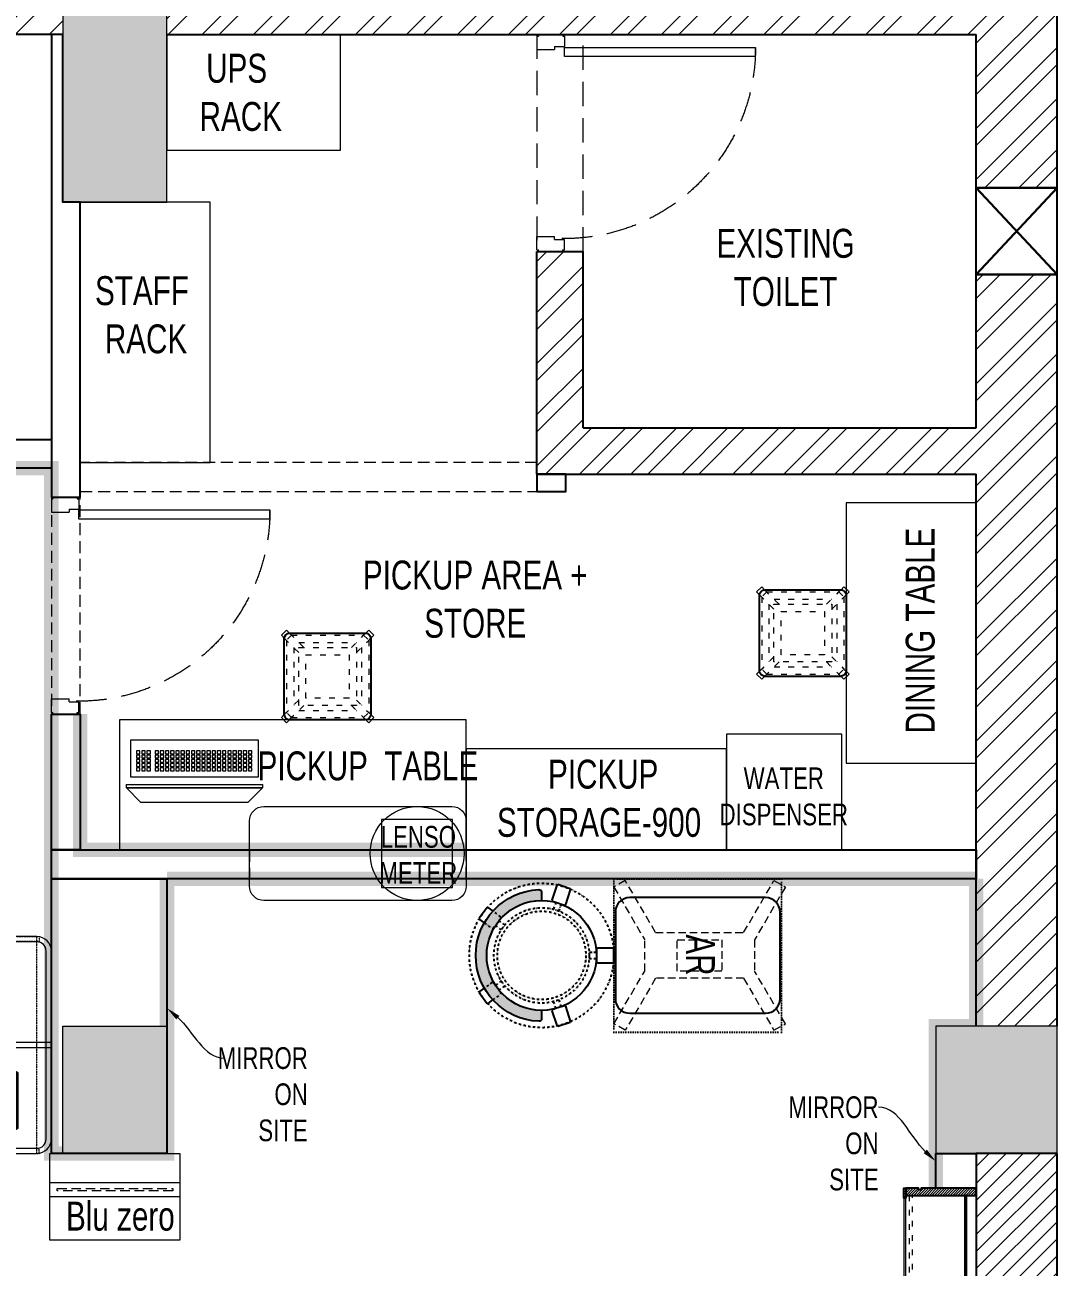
# Model space of a CAD drawing. Header units: feet. Extents: x 9002549 to 9009259, y -7061301 to -7049191.
# Drawn here: x 9005658 to 9009229, y -7056514 to -7052217 of the extents above; entities that cross this region are included whole.
import ezdxf
from ezdxf import colors
from ezdxf.entities.mleader import LeaderData, LeaderLine
from ezdxf.math import Vec2, Vec3

# ---------------------------------------------------------------- set-up
doc = ezdxf.new("R2010")
doc.units = ezdxf.units.FT
doc.header["$LTSCALE"] = 33
doc.header["$MEASUREMENT"] = 0
for name, pattern in [('a_p6_plan_L18$0$HIDDEN', [0.375, 0.25, -0.125]), ('ACAD_ISO03W100', [30, 12, -18]), ('D10_DASHED', [0.75, 0.5, -0.25]), ('DASHDOT2', [0.5, 0.25, -0.125, 0, -0.125]), ('DOT', [0.25, 0, -0.25]), ('HIDDEN', [9.524999999999995, 6.349999999999997, -3.174999999999998]), ('HIDDEN2', [4.7624999999999975, 3.174999999999998, -1.587499999999999]), ('HIDDENX2', [0.75, 0.5, -0.25])]:
    doc.linetypes.add(name, pattern=pattern)
for name, color, linetype, lineweight in [('A-COL', 243, 'Continuous', 9), ('beam', 90, 'Continuous', 9), ('column hatch', 5, 'Continuous', 0), ('Door', 2, 'Continuous', 13), ('HATCH', 9, 'Continuous', 9), ('LENS-DIM', 252, 'Continuous', 5), ('LENS-DOOR', 34, 'Continuous', 20), ('LENS-FURNITURE', 13, 'Continuous', 9), ('LENS-PARTITION', 21, 'Continuous', 25), ('LENS-TEXT', 31, 'Continuous', 5), ('LENS_CURTAIN', 5, 'a_p6_plan_L18$0$HIDDEN', 9), ('LK-EQPMT', 3, 'Continuous', 18), ('LK-FF&E FLOOR', 1, 'Continuous', 9), ('LK-FF&E WALL', 1, 'Continuous', 9), ('LK-FLUTTED FINISH', 20, 'Continuous', 30), ('LK-IT', 3, 'Continuous', 18), ('LK-MIRROR', 133, 'Continuous', 13), ('LK-TILES FINISH', 251, 'Continuous', 5), ('LN-ELEVATION-1', 81, 'Continuous', 25), ('LN-ELEVATION-2', 103, 'Continuous', 20), ('LN-ELEVATION-3', 125, 'Continuous', 18), ('LN-ELEVATION-4', 145, 'Continuous', 13), ('LN-ELEVATION-5', 167, 'Continuous', 5), ('LN-HATCH', 251, 'Continuous', 0), ('PLANO-TXT', 252, 'Continuous', 5)]:
    doc.layers.add(name, color=color, linetype=linetype, lineweight=lineweight)
for name, color, linetype in [('A-WALL', 1, 'Continuous'), ('AREALINE', 10, 'Continuous'), ('LAMINATE FINISH', 80, 'Continuous')]:
    doc.layers.add(name, color=color, linetype=linetype)
doc.styles.add('LK TXT', font='GILC____.TTF', dxfattribs={"height": 100})
doc.styles.get("Standard").update_dxf_attribs({"font": 'GILC____.TTF'})
pattern_1 = [(45, (4208834.246730669, 1706614.740126447), (-4.490128060534575, 4.490128060534575), [])]
pattern_2 = [(45, (4209134.246730668, 1706614.740126447), (-4.490128060534575, 4.490128060534575), [])]

# ---------------------------------------------------------------- blocks, each defined once
blk = doc.blocks.new('*U38')
at = {"layer": 'LENS-DOOR'}
for p, q in [((548121.7424194189, 1779235.250802667), (548121.7424194121, 1778573.792470707)), ((548121.7424194189, 1779235.250802667), (548152.9924194244, 1779235.250802653)), ((548152.9924193986, 1778573.792470693), (548152.9924194244, 1779235.250802653)), ((547447.2632527449, 1778568.584137414), (547452.4715860604, 1778568.584137391)), ((547447.2632527215, 1778484.134138707), (547447.2632527449, 1778568.584137414)), ((547452.4715860653, 1778573.792470743), (547488.9299194093, 1778573.792470734)), ((547452.4715860604, 1778568.584137391), (547452.4715860653, 1778573.792470743)), ((547488.9299193954, 1778539.938304132), (547488.9299194093, 1778573.792470734)), ((547488.9299193954, 1778539.938304132), (547499.3465860662, 1778539.938304113)), ((547499.3465860639, 1778478.925805386), (547499.3465860662, 1778539.938304113)), ((548121.7424194121, 1778573.792470707), (548152.9924193986, 1778573.792470693)), ((548145.179919409, 1778478.925805326), (548145.179919395, 1778539.938304067)), ((548155.5965860611, 1778539.938304095), (548145.179919395, 1778539.938304067)), ((548192.054919424, 1778573.792470725), (548155.5965860707, 1778573.792470693)), ((548155.5965860611, 1778539.938304095), (548155.5965860707, 1778573.792470693)), ((548192.0549194146, 1778568.584137372), (548192.054919424, 1778573.792470725)), ((548197.2632527373, 1778568.584137372), (548192.0549194146, 1778568.584137372)), ((548197.2632527256, 1778484.134138697), (548197.2632527373, 1778568.584137372)), ((547447.2632527215, 1778484.134138707), (547452.4715860627, 1778484.134138707)), ((547452.4715860627, 1778478.925805396), (547452.4715860627, 1778484.134138707)), ((547452.4715860627, 1778478.925805396), (547499.3465860639, 1778478.925805386)), ((548192.0549194006, 1778478.925805345), (548145.179919409, 1778478.925805326)), ((548192.0549194006, 1778478.925805345), (548192.0549194006, 1778484.134138698)), ((548197.2632527256, 1778484.134138697), (548192.0549194006, 1778484.134138698))]:
    blk.add_line(p, q, dxfattribs=at)
at = {"layer": 'LENS-DOOR', "color": 7, "linetype": 'HIDDEN2'}
blk.add_ellipse((548152.9924193986, 1778573.792470693), major_axis=(-661.4583333306382, 0.003443102111827), ratio=0.9999999979146821, start_param=-1.570791121506941, end_param=0.0512086788949202, dxfattribs=at)
blk = doc.blocks.new('A$Cabfd0693')
at = {"layer": 'column hatch'}
h = blk.add_hatch(color=8, dxfattribs=at)
h.dxf.hatch_style = 1
h.paths.add_polyline_path([(3320, 9330), (2960, 9330), (2960, 8470), (3320, 8470)])
h.paths.add_polyline_path([(3320, 5620), (2960, 5620), (2960, 5180), (3320, 5180)])
h.paths.add_polyline_path([(6400, 5620), (5980, 5620), (5980, 5180), (6400, 5180)])
h.paths.add_polyline_path([(6400, 2640), (6070, 2640), (6070, 2210), (6400, 2210)])
h.paths.add_polyline_path([(3320, 2640), (2960, 2640), (2960, 2210), (3320, 2210)])
h.paths.add_polyline_path([(40, 2640), (-280, 2640), (-280, 2210), (40, 2210)])
h.paths.add_polyline_path([(0, 860), (-280, 860), (-280, 600), (0, 600)])
h.paths.add_polyline_path([(6400, 720), (6120, 720), (6120, 600), (6120, 460), (6400, 460)])
at = {"layer": 'LN-HATCH'}
h = blk.add_hatch(dxfattribs=at)
h.set_pattern_fill('ANSI32', color=256, scale=333, angle=180)
h.set_pattern_definition([(225, (-9077173.924904032, 5285700.388116238), (88.29995930067012, -88.29995930067015), []), (225, (-9077232.791543467, 5285700.388116238), (88.29995930067012, -88.29995930067015), [])])
h.paths.add_polyline_path([(-280, 12110), (-280, 2640), (0, 2640), (0, 11830), (1800, 11830), (1800, 9050), (2960, 9050), (2960, 9330), (2079.999998092652, 9330), (2079.999998092652, 11830), (6120, 11830), (6120, 11330), (6400.000000000002, 11330), (6400, 12110)])
h.paths.add_polyline_path([(6400, 8220), (6120, 8220), (6120, 7690), (4760, 7690), (4760, 8300), (4600, 8300), (4600, 7530), (6120, 7530), (6120, 5620), (6400, 5620)], flags=17)
h.paths.add_polyline_path([(6120, 8520), (6400, 8520), (6400, 9330), (3320, 9330), (3320, 9050), (6120, 9050)], flags=17)
h = blk.add_hatch(dxfattribs=at)
h.set_pattern_fill('ANSI31', color=256, scale=333, angle=180)
h.set_pattern_definition([(225, (-9077173.924904032, 5285700.388116238), (29.43331976689004, -29.43331976689005), [])])
h.paths.add_polyline_path([(6120, 2930), (6400.000000001863, 2930), (6400.000000001863, 5180), (6120, 5180)])
h.paths.add_polyline_path([(6400, 2930), (6120, 2930), (6120, 2640), (6400, 2640)])
h.paths.add_polyline_path([(6400, 2210), (6120, 2210), (6120, 720), (6400, 720)])
h.paths.add_polyline_path([(-280.0000000000009, 860), (0, 860), (-9.095e-13, 2210), (-280, 2210)])
at = {"layer": 'A-COL'}
for points in [[(2960, 9330), (2960, 8470), (3320, 8470), (3320, 9330), (2960, 9330)], [(2960, 5620), (3320, 5620), (3320, 5180), (2960, 5180), (2960, 5620)], [(6400, 5620), (5980, 5620), (5980, 5180), (6400, 5180), (6400, 5620)]]:
    blk.add_lwpolyline(points, dxfattribs=at)
at = {"layer": 'A-WALL'}
for p, q in [((6400, 5620), (6400, 9330)), ((2960, 9050), (1800, 9050)), ((3320, 9050), (6120, 9050)), ((6120, 7690), (6120, 9050)), ((4600, 7530), (4600, 8300)), ((4600, 8300), (4760, 8300)), ((4760, 7690), (4760, 8300)), ((4760, 7690), (6120, 7690)), ((4600, 7530), (6120, 7530)), ((6120, 5620), (6120, 7530))]:
    blk.add_line(p, q, dxfattribs=at)
blk.add_lwpolyline([(6400.000000001863, 5180), (6120, 5180), (6120, 2930), (6400.000000001863, 2930)], close=True, dxfattribs=at)
at = {"layer": 'AREALINE', "lineweight": 30}
for p, q in [((6120, 8520), (6400, 8520)), ((6120, 8220), (6400, 8520)), ((6120, 8520), (6400, 8220)), ((6120, 8220), (6400, 8220))]:
    blk.add_line(p, q, dxfattribs=at)
at = {"layer": 'beam', "linetype": 'HIDDEN', "ltscale": 0.4}
blk.add_lwpolyline([(4600, 8300), (4760, 8300), (4760, 9050), (4600, 9050)], close=True, dxfattribs=at)
at = {"layer": 'Door', "xscale": -1, "rotation": 270}
blk.add_blockref('*U38', (-1773878.925805332, -539147.2632527314), dxfattribs=at)
blk = doc.blocks.new('JJ SH 900')
at = {"layer": 'LN-HATCH', "ltscale": 0.5}
h = blk.add_hatch(dxfattribs=at)
h.set_pattern_fill('ANSI31', color=256, scale=50)
h.set_pattern_definition([(45, (0, 0), (-4.419417382415921, 4.419417382415921), [])])
h.paths.add_polyline_path([(-911.7948143622632, 1.45519e-11), (-911.7948143622632, -189.9999999999854), (-905.7948143622637, -189.9999999999854), (-905.7948143622637, -199.9999999999854), (-911.7948143622632, -199.9999999999854), (-911.7948143622632, -243.9999999999855), (-886.7948143622632, -243.9999999999855), (-886.7948143622632, 1.45519e-11)])
h = blk.add_hatch(dxfattribs=at)
h.set_pattern_fill('ANSI31', color=256, scale=2)
h.set_pattern_definition(pattern_1)
h.paths.add_polyline_path([(-11.79481436226342, 1.45519e-11), (-11.79481436226342, -189.9999999999854), (-17.79481436226342, -189.9999999999854), (-17.79481436226342, -199.9999999999854), (-11.79481436226342, -199.9999999999854), (-11.79481436226342, -243.9999999999855), (-36.79481436226343, -243.9999999999855), (-36.79481436226343, 1.45519e-11)])
h = blk.add_hatch(dxfattribs=at)
h.set_pattern_fill('ANSI31', color=256, scale=2)
h.set_pattern_definition(pattern_2)
h.paths.add_polyline_path([(-36.79481436224887, -40), (-886.7948143622632, -39.99999999998546), (-886.7948143622632, -33.99999999998545), (-36.79481436224887, -34)])
h = blk.add_hatch(dxfattribs=at)
h.set_pattern_fill('ANSI31', color=256, scale=2)
h.set_pattern_definition(pattern_2)
h.paths.add_polyline_path([(-876.7948143622632, -243.9999999999855), (-876.7948143622632, -249.9999999999854), (-911.7948143622632, -249.9999999999854), (-911.7948143622632, -243.9999999999855)])
h = blk.add_hatch(dxfattribs=at)
h.set_pattern_fill('ANSI31', color=256, scale=2)
h.set_pattern_definition(pattern_1)
h.paths.add_polyline_path([(-46.79481436226342, -243.9999999999855), (-46.79481436226342, -249.9999999999854), (-11.79481436226342, -249.9999999999854), (-11.79481436226342, -243.9999999999855)])
at = {"layer": 'LN-ELEVATION-1', "ltscale": 0.5}
for points in [[(-911.7948143622632, 1.45519e-11), (-911.7948143622632, -189.9999999999854), (-905.7948143622637, -189.9999999999854), (-905.7948143622637, -199.9999999999854), (-911.7948143622632, -199.9999999999854), (-911.7948143622632, -243.9999999999855), (-886.7948143622632, -243.9999999999855), (-886.7948143622632, 1.45519e-11)], [(-11.79481436226342, 1.45519e-11), (-11.79481436226342, -189.9999999999854), (-17.79481436226342, -189.9999999999854), (-17.79481436226342, -199.9999999999854), (-11.79481436226342, -199.9999999999854), (-11.79481436226342, -243.9999999999855), (-36.79481436226343, -243.9999999999855), (-36.79481436226343, 1.45519e-11)], [(-36.79481436226343, -39.99999999998546), (-886.7948143622632, -39.99999999998546), (-886.7948143622632, -33.99999999998545), (-36.79481436226343, -33.99999999998545)], [(-876.7948143622632, -243.9999999999855), (-876.7948143622632, -249.9999999999854), (-911.7948143622632, -249.9999999999854), (-911.7948143622632, -243.9999999999855)], [(-46.79481436226342, -243.9999999999855), (-46.79481436226342, -249.9999999999854), (-11.79481436226342, -249.9999999999854), (-11.79481436226342, -243.9999999999855)]]:
    blk.add_lwpolyline(points, close=True, dxfattribs=at)
at = {"layer": 'LN-ELEVATION-3', "ltscale": 0.5}
for p, q in [((-886.7948143622632, 1.45519e-11), (-36.79481436226343, 1.45519e-11)), ((-876.7948143622632, -243.9999999999855), (-46.79481436226342, -243.9999999999855)), ((-46.79481436226342, -249.9999999999854), (-876.7948143622632, -249.9999999999854))]:
    blk.add_line(p, q, dxfattribs=at)
at = {"layer": 'LN-ELEVATION-4', "linetype": 'ACAD_ISO03W100', "ltscale": 0.05}
blk.add_lwpolyline([(-886.7948143622632, -219.9999999999854), (-36.79481436226343, -219.9999999999854), (-36.79481436226343, -231.9999999999855), (-886.7948143622632, -231.9999999999855)], close=True, dxfattribs=at)
blk = doc.blocks.new('AR')
at = {"layer": 'LN-ELEVATION-2', "linetype": 'DOT', "lineweight": 25}
blk.add_lwpolyline([(0, 13.41378593863919), (530, 13.41378593863919), (530, 593.4137859386392), (0, 593.4137859386392)], close=True, dxfattribs=at)
at = {"layer": 'LN-ELEVATION-2', "lineweight": 25}
blk.add_lwpolyline([(465, 68.22063546301797), (465, 538.2206354630179, 0.4142135623730951), (415, 588.2206354630177), (115, 588.2206354630177, 0.4142135623730951), (65, 538.2206354630179), (65, 68.22063546301797, 0.4142135623730951), (115, 18.22063546301797), (415, 18.22063546301797, 0.4142135623730951)], format="xyb", close=True, dxfattribs=at)
at = {"layer": 'LN-ELEVATION-4', "linetype": 'HIDDEN2', "ltscale": 0.25}
for points in [[(185.8456009030342, 448.8780772723258), (5.888936847448348, 554.0078910568263), (28.48512306064368, 593.350836840691), (211.0874861851335, 486.6754184374586)], [(344.154399111867, 448.8780772762837), (524.1110631600021, 554.0078910947777), (501.5148769393563, 593.3508368753828), (318.9125138223171, 486.6754184374586)], [(211.0874861851335, 486.6754184376913), (318.9125138223171, 486.6754184376913)], [(185.8456009030342, 144.472759603057), (185.8456009030342, 448.8780772723258)], [(344.154399111867, 448.8780772762837), (344.154399111867, 144.4727595990989)], [(185.8456009030342, 144.472759603057), (5.888936847448348, 39.34294581855647), (28.48512306064368, 3.46917659e-08), (211.0874861851335, 106.6754184379242)], [(344.154399111867, 144.4727595990989), (524.1110631600021, 39.34294578060508), (501.5148769393563, 0), (318.9125138223171, 106.6754184379242)], [(318.9125138223171, 106.6754184376914), (211.0874861851335, 106.6754184376914)]]:
    blk.add_lwpolyline(points, dxfattribs=at)
blk.add_lwpolyline([(210.8456009030342, 373.9866790841333), (319.154399111867, 373.9866790841333), (319.154399111867, 219.3641577917151), (210.8456009030342, 219.3641577917151)], close=True, dxfattribs=at)
blk = doc.blocks.new('DR STOOL')
at = {"layer": 'HATCH'}
h = blk.add_hatch(dxfattribs=at)
h.set_pattern_fill('ANSI36', color=250, angle=-90.00000000000001)
h.set_pattern_definition([(315, (-227.8099174643867, 917.3997257252777), (6.173926083235043, -1.683798022700468), [7.9375, -1.587499999999999, 0, -1.587499999999999])])
edge = h.paths.add_edge_path()
edge.add_line((-190.0000000041909, 4.511094e-10), (-218.6899174675346, 4.511094e-10))
edge.add_arc((-218.6899174670689, 9.120000000388245), 9.119999999940092, 177.6119845363388, 269.9999999996136, ccw=False)
edge.add_arc((-1.8626451e-09, 3.565219e-10), 228.000000002257, 2.3880154632688004, 177.6119845367313, ccw=False)
edge.add_arc((218.6899174633436, 9.120000000497384), 9.120000000051716, -90.00000000034493, 2.3880154629299, ccw=False)
edge.add_line((218.6899174633436, 4.511094e-10), (190, 4.511094e-10))
edge.add_arc((-1.8626451e-09, 4.511094e-10), 190.000000001979, -1.27e-14, 180)
at = {"layer": 'LN-ELEVATION-1', "color": 1, "ltscale": 100}
for p, q in [((-128.6221585394814, 215.4841044476634), (-165.2704676063731, 189.0243927398114)), ((-124.7228340068832, 214.8545704018979), (-128.6221585394814, 215.4841044476634)), ((-112.6981821293011, 198.1996966340157), (-124.7228340068832, 214.8545704018979)), ((124.7553772013634, 214.9803744515593), (112.5488144652918, 198.2845540212292)), ((128.7014972954057, 215.5933048763618), (124.7553772013634, 214.9803744515593)), ((128.7014972954057, 215.5933048763618), (124.7553772013634, 214.9803744515593)), ((165.1911288509145, 188.915192311113), (128.7014972954057, 215.5933048763618)), ((165.1911288509145, 188.915192311113), (128.7014972954057, 215.5933048763618)), ((-165.2704676063731, 189.0243927398114), (-165.9069543029182, 185.0820035930228)), ((-165.9069543029182, 185.0820035930228), (-153.8003208162263, 168.3135803133482)), ((153.6734594982117, 168.4294150282658), (165.7973639420234, 185.0121775862135)), ((165.7973639420234, 185.0121775862135), (165.1911288509145, 188.915192311113)), ((165.7973639420234, 185.0121775862135), (165.1911288509145, 188.915192311113)), ((-191.2928382232785, -35.45407700946089), (-242.9550312487409, -52.24013893969095)), ((-187.9259491492994, -37.1695928365807), (-191.2928382232785, -35.45407700946089)), ((-184.1424400564283, -48.81403796559607), (-187.9259491492994, -37.1695928365807)), ((188.0651108901948, -36.96233201187715), (184.0504167033359, -49.19388854173303)), ((191.3981811110861, -35.27656588272658), (188.0651108901948, -36.96233201187715)), ((243.0100176925771, -52.21682526778022), (191.3981811110861, -35.27656588272658)), ((-242.9550312487409, -52.24013893969095), (-244.7482102331705, -55.75945052818861)), ((-244.7482102331705, -55.75945052818861), (-230.7800458371639, -98.74904560100549)), ((-227.2218665438704, -100.5620286722478), (-175.5596735184081, -83.7759667420105)), ((-173.8639617776498, -80.4479453730819), (-177.8421125086024, -68.2044548037811)), ((-175.5596735184081, -83.7759667420105), (-173.8639617776498, -80.4479453730819)), ((177.6922140880488, -68.56540505095472), (173.8739495249465, -80.1985000452405)), ((173.8739495249465, -80.1985000452405), (175.5794035866856, -83.5704969359358)), ((175.5794035866856, -83.5704969359358), (227.1912401677109, -100.5107563209894)), ((230.715890809428, -98.7280946081737), (244.8123673382215, -55.78040257930116)), ((244.8123673382215, -55.78040257930116), (243.0100176925771, -52.21682526778022)), ((-230.7800458371639, -98.74904560100549), (-227.2218665438704, -100.5620286722478)), ((227.1912401677109, -100.5107563209894), (230.715890809428, -98.7280946081737)), ((-22.72193054761737, -190.2142363802995), (-25.39390889601782, -192.886214728569)), ((-25.39390889601782, -192.886214728569), (-25.39390889601782, -247.2070584567482)), ((-10.47823652112856, -190.2142363802995), (-22.72193054761737, -190.2142363802995)), ((22.78362171910703, -190.2142363802995), (9.910054048988968, -190.2142363802995)), ((25.42475448176265, -192.8553691428751), (22.78362171910703, -190.2142363802995)), ((25.42475448176265, -247.1762128710543), (25.42475448176265, -192.8553691428751)), ((-25.39390889601782, -247.2070584567482), (-22.60096735274419, -250)), ((-22.60096735274419, -250), (22.60096735274419, -250)), ((22.60096735274419, -250), (25.42475448176265, -247.1762128710543))]:
    blk.add_line(p, q, dxfattribs=at)
at = {"layer": 'LN-ELEVATION-1', "linetype": 'DASHDOT2'}
for p, q in [((-92.92521573789418, 170.8129362839827), (-112.6981821293011, 198.1996966340157)), ((112.5488144652918, 198.2845540212292), (92.69529851106927, 171.1294289919315)), ((-153.8003208162263, 168.3135803133482), (-134.1093360339291, 141.0403694751003)), ((-134.1093360339291, 141.0403694751003), (-130.4219571123831, 140.4450534014686)), ((-130.4219571123831, 140.4450534014686), (-119.9844727469608, 147.9808124662595)), ((-119.9844727469608, 147.9808124662595), (-105.3687285655178, 126.9741353208374)), ((-103.4542870586738, 159.9154408004979), (-93.52748446213081, 167.0824927485227)), ((-88.15393704269081, 139.4771787207864), (-103.4542870586738, 159.9154408004979)), ((-93.52748446213081, 167.0824927485227), (-92.92521573789418, 170.8129362839827)), ((103.6608748426661, 159.8406005539291), (88.19885099539533, 139.4487815762331)), ((92.69529851106927, 171.1294289919315), (93.26858203159645, 167.4385604566923)), ((93.26858203159645, 167.4385604566923), (103.6608748426661, 159.8406005539291)), ((105.4096150295809, 126.94019481352), (120.1194891873747, 147.8074627162714)), ((120.1194891873747, 147.8074627162714), (130.0033113472163, 140.5812532722048)), ((130.0033113472163, 140.5812532722048), (133.7372852512635, 141.1612321265929)), ((133.7372852512635, 141.1612321265929), (153.6734594982117, 168.4294150282658)), ((-159.954806596972, -40.49024384317454), (-184.1424400564283, -48.81403796559607)), ((184.0504167033359, -49.19388854173303), (159.8786162491887, -40.79004861696012)), ((-177.8421125086024, -68.2044548037811), (-153.4148110738024, -60.73628028803068)), ((153.3006618716754, -61.02382378749462), (177.6922140880488, -68.56540505095472)), ((-10.92024635523557, -164.6382343793375), (-10.47823652112856, -190.2142363802995)), ((9.910054048988968, -190.2142363802995), (10.35584833659231, -164.674698740353))]:
    blk.add_line(p, q, dxfattribs=at)
at = {"layer": 'LN-ELEVATION-1', "color": 1, "ltscale": 100}
blk.add_lwpolyline([(-190.0000000023283, 0), (-218.6899174656719, 0, -0.4264743413925903), (-227.8019973598421, 9.5, -0.959166304662544), (227.8019973593764, 9.5, -0.4264743413925903), (218.6899174647406, 0), (190.0000000013969, 0)], format="xyb", dxfattribs=at)
at = {"layer": 'LN-ELEVATION-1', "linetype": 'DASHDOT2'}
for radius in [250, 165, 153]:
    blk.add_circle((0, 0), radius, dxfattribs=at)
at = {"layer": 'LN-ELEVATION-1', "color": 1, "ltscale": 100}
blk.add_circle((0, 0), 190, dxfattribs=at)
blk = doc.blocks.new('I-PAD Frame')
at = {"color": 3, "linetype": 'Continuous'}
blk.add_lwpolyline([(357868.7410323084, -232321.1361381283), (358122.7410323085, -232321.1361381283, 0.4142135623713902), (358132.7410323086, -232311.1361381283), (358132.7410323086, -232129.1361381283, 0.4142135623713902), (358122.7410323085, -232119.1361381283), (357868.7410323084, -232119.1361381283, 0.4142135623713902), (357858.7410323085, -232129.1361381283), (357858.7410323085, -232311.1361381283, 0.4142135623713902)], format="xyb", close=True, dxfattribs=at)
at = {"color": 3, "linetype": 'Continuous', "lineweight": 25}
blk.add_lwpolyline([(358113.2410323085, -232229.6755301424), (358113.2410323085, -232302.1361381283), (357878.2410323086, -232302.1361381283), (357878.2410323086, -232138.1361381283), (358113.2410323085, -232138.1361381283), (358113.2410323085, -232210.5967461141, 0.3275382217372251), (358114.6410323081, -232212.5046245168, -0.733799385757267), (358114.6410323086, -232227.7676517396, 0.3275382217372252)], format="xyb", close=True, dxfattribs=at)
blk = doc.blocks.new('Billing Counter-1350')
at = {"color": 5, "linetype": 'HIDDENX2', "ltscale": 0.025}
for p, q in [((-624.9999978118576, -374.9978339364752), (-625.0000002956949, 375)), ((624.9999976539984, -374.9978339364752), (625.0000001378357, 375))]:
    blk.add_line(p, q, dxfattribs=at)
at = {"color": 0, "linetype": 'Continuous'}
for p, q in [((625, 375), (-625, 375)), ((675, -325), (675, 325)), ((-625, -375), (625, -375))]:
    blk.add_line(p, q, dxfattribs=at)
at = {"color": 2, "linetype": 'Continuous'}
blk.add_line((624, -375), (624.9999976539984, -374.9978339364752), dxfattribs=at)
at = {"color": 2, "linetype": 'HIDDENX2', "ltscale": 0.025}
for points in [[(-632.999998427229, 375), (-212.4115580061916, 375), (-212.4115580851212, 358), (-632.9999985061586, 358)], [(210.3333326776046, 375), (-210.2551077436656, 375), (-210.255107664736, 358), (210.3333327565342, 358)], [(212.3333327565342, 375), (632.9217731775716, 375), (632.921773098642, 358), (212.3333326776046, 358)], [(-632.999998427229, -375), (-212.4115580061916, -375), (-212.4115580851212, -358), (-632.9999985061586, -358)], [(210.3333326776046, -375), (-210.2551077436656, -375), (-210.255107664736, -358), (210.3333327563014, -358)], [(212.3333327563014, -375), (632.9217731775716, -375), (632.921773098642, -358), (212.3333326776046, -358)]]:
    blk.add_lwpolyline(points, close=True, dxfattribs=at)
at = {"color": 5, "linetype": 'Continuous'}
for points in [[(-555.9166655030566, 97.25000000000001), (-288.9166655030567, 97.25000000000001), (-288.9166655030567, 286.25), (-555.9166655030566, 286.25)], [(555.9166655030566, -97.25000000000001), (288.9166655030567, -97.25000000000001), (288.9166655030567, -286.25), (555.9166655030566, -286.25)]]:
    blk.add_lwpolyline(points, close=True, dxfattribs=at)
at = {"color": 5, "linetype": 'HIDDENX2', "ltscale": 0.025}
blk.add_lwpolyline([(625, 8.5), (-625, 8.5), (-625, -8.5), (625, -8.5)], close=True, dxfattribs=at)
at = {"color": 0, "linetype": 'Continuous'}
for centre, radius, start, end in [((-625, 325), 50.0000000000291, 90, 180), ((624.9999999997672, 325), 50.00000000005822, 0, 90), ((624.9999999997672, -325), 50.0000000000291, 270, 0)]:
    blk.add_arc(centre, radius, start, end, dxfattribs=at)
at = {"layer": 'LN-ELEVATION-2'}
blk.add_line((-675, 325), (-675, -325), dxfattribs=at)
for points in [[(625, 375), (-625, 375, 0.4142135623725836), (-675, 325), (-675, -325, 0.4142135623725836), (-625, -375), (625, -375, 0.4142135623725837), (675, -325), (675, 325, 0.4142135623725836)], [(625, 357), (-625, 357, 0.4142135623730951), (-657, 325), (-657, -325, 0.4142135623730951), (-625, -357), (625, -357, 0.4142135623730951), (657, -325), (657, 325, 0.4142135623730951)]]:
    blk.add_lwpolyline(points, format="xyb", close=True, dxfattribs=at)
blk.add_lwpolyline([(-675, -8.5), (675, -8.5), (675, 8.5), (-675, 8.5)], close=True, dxfattribs=at)
blk.add_arc((-625, -325), 50.00000000005822, 180, 270, dxfattribs=at)
at = {"color": 2, "linetype": 'Continuous', "xscale": -1, "rotation": 180}
blk.add_blockref('I-PAD Frame', (-358418.1576978308, -232028.3861380983), dxfattribs=at)
at = {"color": 2, "linetype": 'Continuous', "xscale": -1}
blk.add_blockref('I-PAD Frame', (358418.1576978117, 232028.3861381281), dxfattribs=at)
at = {"layer": 'LENS-TEXT', "color": 0, "linetype": 'Continuous', "ltscale": 3, "insert": (0.983410338871181, 5.633732088841497), "char_height": 100, "attachment_point": 5, "style": 'LK TXT'}
blk.add_mtext_dynamic_manual_height_columns('BILLING COUNTER', width=353.0555573365615, gutter_width=0.5, heights=[0], dxfattribs=at)
blk = doc.blocks.new('CLENS 600 TYPE 6')
at = {"layer": 'LN-ELEVATION-1', "ltscale": 0.5}
blk.add_lwpolyline([(130, -225), (-130, -225, -0.4142135623730951), (-150, -205), (-150, 55, -0.4142135623730951), (-130, 75), (130, 75, -0.4142135623730951), (150, 55), (150, -205, -0.4142135623730951)], format="xyb", close=True, dxfattribs=at)
at = {"layer": 'LN-ELEVATION-3', "linetype": 'ACAD_ISO03W100', "ltscale": 0.05}
for p, q in [((-100, 7.322330470196902), (-142.3743686703965, 49.69669914152472)), ((-142.3743686708621, -199.6966991410591), (-142.3743686708621, 49.69669914105907)), ((-82.3223304701969, 25), (-124.6966991401277, 67.374368671095)), ((124.696699141059, 67.3743686703965), (-124.6966991401277, 67.374368671095)), ((82.3223304701969, 25), (124.6966991401277, 67.374368671095)), ((100, 7.322330470196902), (142.3743686703965, 49.69669914152472)), ((142.3743686708621, -199.6966991410591), (142.3743686708621, 49.69669914105907)), ((-117.3743686703965, -174.6966991408262), (-117.3743686703965, 24.69669914152473)), ((99.69669914059341, 42.3743686703965), (-99.69669913966207, 42.374368671095)), ((117.3743686703965, -174.6966991408262), (117.3743686703965, 24.69669914152473)), ((-100, -157.3223304701969), (-142.3743686703965, -199.6966991415247)), ((100, -157.3223304701969), (142.3743686703965, -199.6966991415247)), ((-82.3223304701969, -175), (-124.6966991401277, -217.374368671095)), ((99.69669914059341, -192.3743686703965), (-99.69669913966207, -192.374368671095)), ((82.3223304701969, -175), (124.6966991401277, -217.374368671095)), ((124.696699141059, -217.3743686703965), (-124.6966991401277, -217.374368671095))]:
    blk.add_line(p, q, dxfattribs=at)
for points in [[(-132.2008663183078, 74.87853584764525), (-124.696699141059, 67.3743686703965), (-142.3743686708621, 49.69669914105907), (-149.8785358476452, 57.20086631807498)], [(132.2008663183078, 74.87853584764525), (124.696699141059, 67.3743686703965), (142.3743686708621, 49.69669914105907), (149.8785358476452, 57.20086631807498)], [(-132.2008663183078, -224.8785358476453), (-124.696699141059, -217.3743686703965), (-142.3743686708621, -199.6966991410591), (-149.8785358476452, -207.200866318075)], [(132.2008663183078, -224.8785358476453), (124.696699141059, -217.3743686703965), (142.3743686708621, -199.6966991410591), (149.8785358476452, -207.200866318075)]]:
    blk.add_lwpolyline(points, dxfattribs=at)
for points in [[(100, -175), (-100, -175), (-100, 25), (100, 25)], [(75, -150), (-75, -150), (-75, 0), (75, 0)]]:
    blk.add_lwpolyline(points, close=True, dxfattribs=at)
at = {"layer": 'LN-ELEVATION-5', "ltscale": 0.5}
for points in [[(-149.8785358476452, 57.20086631807498), (-160.0520382001995, 67.37436867062934), (-142.3743686708621, 85.05203819996677), (-132.2008663183078, 74.87853584787806)], [(149.8785358476452, 57.20086631807498), (160.0520382001995, 67.37436867062934), (142.3743686708621, 85.05203819996677), (132.2008663183078, 74.87853584787806)], [(-149.8785358476452, -207.200866318075), (-160.0520382001995, -217.3743686706294), (-142.3743686708621, -235.0520381999668), (-132.2008663183078, -224.8785358478781)], [(149.8785358476452, -207.200866318075), (160.0520382001995, -217.3743686706294), (142.3743686708621, -235.0520381999668), (132.2008663183078, -224.8785358478781)]]:
    blk.add_lwpolyline(points, dxfattribs=at)
blk = doc.blocks.new('*U22')
at = {"layer": 'LK-EQPMT', "ltscale": 12}
blk.add_lwpolyline([(5.986879315214991, 4.914598100478997), (-5.986879315214991, 4.914598100478997), (-5.986879315214991, -4.914598100478997), (5.986879315214991, -4.914598100478997)], close=True, dxfattribs=at)
blk = doc.blocks.new('*U23')
at = {"color": 0, "linetype": 'ByBlock', "lineweight": -2}
for p in [(0, 0), (17.96063794564497, 0), (35.92127589128995, 0), (53.88191383693492, 0), (71.8425517825799, 0), (89.80318972822487, 0), (107.7638276738698, 0), (125.7244656195148, 0), (143.6851035651598, 0), (161.6457415108048, 0), (179.6063794564497, 0), (197.5670174020947, 0), (215.5276553477397, 0), (233.4882932933847, 0), (251.4489312390296, 0), (269.4095691846746, 0), (287.3702071303196, 0), (305.3308450759646, 0), (323.2914830216096, 0), (-9e-16, -14.74379430143699), (-1.8e-15, -29.48758860287398), (-2.7e-15, -44.23138290431096), (17.96063794564497, -14.74379430143699), (17.96063794564497, -29.48758860287398), (17.96063794564497, -44.23138290431096), (35.92127589128995, -14.74379430143699), (35.92127589128995, -29.48758860287398), (35.92127589128995, -44.23138290431096), (53.88191383693492, -14.74379430143699), (53.88191383693492, -29.48758860287398), (53.88191383693492, -44.23138290431096), (71.8425517825799, -14.74379430143699), (71.8425517825799, -29.48758860287398), (71.8425517825799, -44.23138290431096), (89.80318972822487, -14.74379430143699), (89.80318972822487, -29.48758860287398), (89.80318972822487, -44.23138290431096), (107.7638276738698, -14.74379430143699), (107.7638276738698, -29.48758860287398), (107.7638276738698, -44.23138290431096), (125.7244656195148, -14.74379430143699), (125.7244656195148, -29.48758860287398), (125.7244656195148, -44.23138290431096), (143.6851035651598, -14.74379430143699), (143.6851035651598, -29.48758860287398), (143.6851035651598, -44.23138290431096), (161.6457415108048, -14.74379430143699), (161.6457415108048, -29.48758860287398), (161.6457415108048, -44.23138290431096), (179.6063794564497, -14.74379430143699), (179.6063794564497, -29.48758860287398), (179.6063794564497, -44.23138290431096), (197.5670174020947, -14.74379430143699), (197.5670174020947, -29.48758860287398), (197.5670174020947, -44.23138290431096), (215.5276553477397, -14.74379430143699), (215.5276553477397, -29.48758860287398), (215.5276553477397, -44.23138290431096), (233.4882932933847, -14.74379430143699), (233.4882932933847, -29.48758860287398), (233.4882932933847, -44.23138290431096), (251.4489312390296, -14.74379430143699), (251.4489312390296, -29.48758860287398), (251.4489312390296, -44.23138290431096), (269.4095691846746, -14.74379430143699), (269.4095691846746, -29.48758860287398), (269.4095691846746, -44.23138290431096), (287.3702071303196, -14.74379430143699), (287.3702071303196, -29.48758860287398), (287.3702071303196, -44.23138290431096), (305.3308450759646, -14.74379430143699), (305.3308450759646, -29.48758860287398), (305.3308450759646, -44.23138290431096), (323.2914830216096, -14.74379430143699), (323.2914830216096, -29.48758860287398), (323.2914830216096, -44.23138290431096), (-3.6e-15, -58.97517720574795), (17.96063794564497, -58.97517720574795), (35.92127589128994, -58.97517720574795), (53.88191383693492, -58.97517720574795), (71.8425517825799, -58.97517720574795), (89.80318972822487, -58.97517720574795), (107.7638276738698, -58.97517720574795), (125.7244656195148, -58.97517720574795), (143.6851035651598, -58.97517720574795), (161.6457415108048, -58.97517720574795), (179.6063794564497, -58.97517720574795), (197.5670174020947, -58.97517720574795), (215.5276553477397, -58.97517720574795), (233.4882932933847, -58.97517720574795), (251.4489312390296, -58.97517720574795), (269.4095691846746, -58.97517720574795), (287.3702071303196, -58.97517720574795), (305.3308450759646, -58.97517720574795), (323.2914830216096, -58.97517720574795)]:
    blk.add_blockref('*U22', p, dxfattribs=at)
blk = doc.blocks.new('*U20')
at = {"layer": 'LK-EQPMT', "ltscale": 12}
blk.add_lwpolyline([(5.986879315214991, 4.914598100478997), (-5.986879315214991, 4.914598100478997), (-5.986879315214991, -4.914598100478997), (5.986879315214991, -4.914598100478997)], close=True, dxfattribs=at)
blk = doc.blocks.new('*U21')
at = {"color": 0, "linetype": 'ByBlock', "lineweight": -2}
for p in [(0, 0), (17.96063794564497, 0), (35.92127589128995, 0), (-9e-16, -14.74379430143699), (-1.8e-15, -29.48758860287398), (-2.7e-15, -44.23138290431096), (17.96063794564497, -14.74379430143699), (17.96063794564497, -29.48758860287398), (17.96063794564497, -44.23138290431096), (35.92127589128995, -14.74379430143699), (35.92127589128995, -29.48758860287398), (35.92127589128995, -44.23138290431096), (-3.6e-15, -58.97517720574795), (17.96063794564497, -58.97517720574795), (35.92127589128994, -58.97517720574795)]:
    blk.add_blockref('*U20', p, dxfattribs=at)
blk = doc.blocks.new('*U15')
at = {"ltscale": 12}
blk.add_lwpolyline([(8.040144996717572, 2.91038e-11), (8.040144996717572, 129.0940371821052), (448.0401449967176, 129.0940371821052), (448.0401449967176, 2.91038e-11)], close=True, dxfattribs=at)
for name, p in [('*U23', (35.16895717114949, 101.6202952143818)), ('*U21', (386.6121428576974, 101.6202952143818))]:
    blk.add_blockref(name, p)
blk = doc.blocks.new('Pickup table PC')
at = {"layer": 'LN-ELEVATION-2', "ltscale": 0.5}
for points in [[(470, 50), (0, 50), (0, 62), (470, 62)], [(420, 0), (50, 0), (0, 50), (470, 50)]]:
    blk.add_lwpolyline(points, close=True, dxfattribs=at)
blk = doc.blocks.new('Stool')
at = {"layer": 'LN-ELEVATION-1', "ltscale": 0.5}
blk.add_lwpolyline([(-130, 300), (130, 300, -0.4142135623730951), (150, 280), (150, 20, -0.4142135623730951), (130, 0), (-130, 0, -0.4142135623730951), (-150, 20), (-150, 280, -0.4142135623730951)], format="xyb", close=True, dxfattribs=at)
at = {"layer": 'LN-ELEVATION-3', "linetype": 'ACAD_ISO03W100', "ltscale": 0.05}
for p, q in [((-100, 232.3223304701969), (-142.3743686703965, 274.6966991415247)), ((-142.3743686708621, 274.6966991410591), (-142.3743686708621, 25.30330085894093)), ((-82.3223304701969, 250), (-124.6966991401277, 292.374368671095)), ((-124.696699141059, 292.3743686703965), (124.6966991401277, 292.374368671095)), ((-99.69669914059341, 267.3743686703965), (99.69669913966209, 267.374368671095)), ((82.3223304701969, 250), (124.6966991401277, 292.374368671095)), ((100, 232.3223304701969), (142.3743686703965, 274.6966991415247)), ((142.3743686708621, 274.6966991410591), (142.3743686708621, 25.30330085894093)), ((-117.3743686703965, 249.6966991408263), (-117.3743686703965, 50.30330085847527)), ((117.3743686703965, 249.6966991408263), (117.3743686703965, 50.30330085847527)), ((-100, 67.67766952980308), (-142.3743686703965, 25.30330085847527)), ((-82.3223304701969, 50), (-124.6966991401277, 7.625631328905001)), ((82.3223304701969, 50), (124.6966991401277, 7.625631328905001)), ((100, 67.67766952980308), (142.3743686703965, 25.30330085847527)), ((-124.696699141059, 7.625631329603493), (124.6966991401277, 7.625631328905001)), ((-99.69669914059341, 32.62563132960349), (99.69669913966209, 32.625631328905))]:
    blk.add_line(p, q, dxfattribs=at)
for points in [[(-132.2008663183078, 299.8785358476453), (-124.696699141059, 292.3743686703965), (-142.3743686708621, 274.6966991410591), (-149.8785358476452, 282.200866318075)], [(132.2008663183078, 299.8785358476453), (124.696699141059, 292.3743686703965), (142.3743686708621, 274.6966991410591), (149.8785358476452, 282.200866318075)], [(-132.2008663183078, 0.1214641523547471), (-124.696699141059, 7.625631329603493), (-142.3743686708621, 25.30330085894093), (-149.8785358476452, 17.79913368192501)], [(132.2008663183078, 0.1214641523547471), (124.696699141059, 7.625631329603493), (142.3743686708621, 25.30330085894093), (149.8785358476452, 17.79913368192501)]]:
    blk.add_lwpolyline(points, dxfattribs=at)
for points in [[(-100, 250), (100, 250), (100, 50), (-100, 50)], [(-75, 225), (75, 225), (75, 75), (-75, 75)]]:
    blk.add_lwpolyline(points, close=True, dxfattribs=at)
at = {"layer": 'LN-ELEVATION-5', "ltscale": 0.5}
for points in [[(-149.8785358476452, 282.200866318075), (-160.0520382001996, 292.3743686706293), (-142.3743686708621, 310.0520381999668), (-132.2008663183078, 299.8785358478781)], [(149.8785358476452, 282.200866318075), (160.0520382001996, 292.3743686706293), (142.3743686708621, 310.0520381999668), (132.2008663183078, 299.8785358478781)], [(-149.8785358476452, 17.79913368192501), (-160.0520382001996, 7.625631329370662), (-142.3743686708621, -10.05203819996677), (-132.2008663183078, 0.1214641521219164)], [(149.8785358476452, 17.79913368192501), (160.0520382001996, 7.625631329370662), (142.3743686708621, -10.05203819996677), (132.2008663183078, 0.1214641521219164)]]:
    blk.add_lwpolyline(points, dxfattribs=at)
blk = doc.blocks.new('BLUE ZERO')
at = {"layer": 'LENS-FURNITURE', "ltscale": 0.5}
for points in [[(86206.6987006863, 120883.4167564928), (86206.6987006863, 120433.4167564928), (85906.69870068633, 120433.4167564928), (85906.69870068633, 120883.4167564928)], [(86106.6987006863, 120883.4167564928), (86106.6987006863, 120433.4167564928), (86056.69870068633, 120433.4167564928), (86056.69870068633, 120883.4167564928)]]:
    blk.add_lwpolyline(points, close=True, dxfattribs=at)
at = {"layer": 'LENS-FURNITURE', "linetype": 'D10_DASHED', "ltscale": 2}
blk.add_lwpolyline([(86085.69870068633, 120858.4167564928), (86085.69870068633, 120458.4167564928), (86077.6987006863, 120458.4167564928), (86077.6987006863, 120858.4167564928)], close=True, dxfattribs=at)

msp = doc.modelspace()

# ---------------------------------------------------------------- linework, layer by layer
at = {"layer": 'LAMINATE FINISH', "color": 85, "linetype": 'ACAD_ISO03W100', "ltscale": 0.05, "const_width": 50}
msp.add_lwpolyline([(9005749.356649712, -7053850.552127329), (9005749.356649293, -7054600.55212734)], dxfattribs=at)
at = {"layer": 'LENS-PARTITION'}
for points in [[(9005849.356649712, -7052830.552127328), (9005789.356649714, -7052830.552127328), (9005789.356649714, -7052250.552127328), (9005749.356649712, -7052250.552127328), (9005749.356649712, -7053850.552127329), (9005849.356649712, -7053850.552127329)], [(9004679.356649714, -7053650.552127329), (9005749.356649712, -7053650.552127329), (9005749.356649712, -7053750.552127329), (9004679.356649714, -7053750.552127329)], [(9007429.356649714, -7053830.552123193), (9007529.356649714, -7053830.552123193), (9007529.356649714, -7053770.552127328), (9007429.356649714, -7053770.552127328)], [(9005749.356649712, -7054600.552127328), (9005849.356649712, -7054600.552127328), (9005849.356649712, -7055070.552127329), (9005749.356649712, -7055070.552127329)], [(9005749.356649712, -7055070.552127329), (9008949.356649714, -7055070.552127329), (9008949.356649714, -7055170.552127329), (9005749.356649712, -7055170.552127329)], [(9006149.356649714, -7056120.552127329), (9005749.356649712, -7056120.552127329), (9005749.356649712, -7055170.552127329), (9006149.356649714, -7055170.552127329)], [(9008809.356649714, -7056120.552127329), (9008949.356649714, -7056120.552127329), (9008949.356649714, -7056240.552127328), (9008809.356649714, -7056240.552127328)]]:
    msp.add_lwpolyline(points, close=True, dxfattribs=at)
at = {"layer": 'LENS_CURTAIN', "ltscale": 5}
for points in [[(9007429.356649714, -7053730.552123194), (9005849.356649712, -7053730.552123194), (9005849.356649712, -7053830.552123193), (9007429.356649714, -7053830.552123193)], [(9005749.356649712, -7053850.552127329), (9005749.356649712, -7054600.552127328), (9005849.356649712, -7054600.552127328), (9005849.356649712, -7053850.552127329)], [(9007184.875723366, -7055070.552127329), (9006434.875723366, -7055070.552127329), (9006434.875723366, -7055170.552127329), (9007184.875723366, -7055170.552127329)]]:
    msp.add_lwpolyline(points, close=True, dxfattribs=at)
at = {"layer": 'LK-EQPMT'}
msp.add_lwpolyline([(9007137.772078495, -7055200.552132499), (9007137.772078495, -7054965.552132499), (9006891.772078495, -7054965.552132499), (9006891.772078495, -7055200.552132499)], close=True, dxfattribs=at)
at = {"layer": 'LK-FF&E WALL'}
for points in [[(9006749.356649714, -7052250.552127328), (9006149.356649714, -7052250.552127328), (9006149.356649714, -7052650.552127329), (9006749.356649714, -7052650.552127329)], [(9005849.356649712, -7052830.552127328), (9005849.356649712, -7053730.552123194), (9006299.356649712, -7053730.552123194), (9006299.356649712, -7052830.552127328)], [(9008949.356649714, -7054770.552123194), (9008949.356649714, -7053870.552127328), (9008499.356649714, -7053870.552127328), (9008499.356649714, -7054770.552123194)], [(9005984.875727503, -7055070.552127329), (9007184.875723366, -7055070.552127329), (9007184.875723366, -7054620.552127329), (9005984.875727503, -7054620.552127329)], [(9008084.875719232, -7055070.552127329), (9008484.875717163, -7055070.552127329), (9008484.875717163, -7054670.552127329), (9008084.875719232, -7054670.552127329)], [(9007184.875723366, -7055070.552127329), (9008084.875719232, -7055070.552127329), (9008084.875719232, -7054720.552127329), (9007184.875723366, -7054720.552127329)]]:
    msp.add_lwpolyline(points, close=True, dxfattribs=at)
msp.add_lwpolyline([(9006434.875723366, -7055195.552127988), (9006434.875723366, -7054970.55213701, -0.4142135623730951), (9006484.875723366, -7054920.55213701), (9007134.875723366, -7054920.55213701, -0.4142135623730951), (9007184.875723366, -7054970.55213701), (9007184.875723366, -7055195.552127988, -0.4142135623730951), (9007134.875723366, -7055245.552127988), (9006484.875723366, -7055245.552127988, -0.4142135623730951)], format="xyb", close=True, dxfattribs=at)
msp.add_circle((9007014.772078495, -7055083.052132499), 162.4999954886734, dxfattribs=at)
at = {"layer": 'LK-FLUTTED FINISH', "linetype": 'ACAD_ISO03W100', "ltscale": 0.05, "const_width": 50}
for points in [[(9005749.356649712, -7053850.552127329), (9005749.356649712, -7053750.552127329), (9003079.356649714, -7053750.552127329), (9003079.356649714, -7053890.552127338)], [(9008949.356649714, -7055170.552127329), (9006149.356649714, -7055170.552127329)]]:
    msp.add_lwpolyline(points, dxfattribs=at)
at = {"layer": 'LK-MIRROR', "linetype": 'ACAD_ISO03W100', "ltscale": 0.05, "const_width": 50}
for points in [[(9006149.356649714, -7055170.552127329), (9006149.356649714, -7056120.552127329), (9005749.356649712, -7056120.552127329), (9005749.356649293, -7054600.55212734)], [(9008949.356649714, -7055170.552127329), (9008949.356649714, -7055680.552127329), (9008809.356649714, -7055680.552127329), (9008809.356649714, -7056240.552127328)]]:
    msp.add_lwpolyline(points, dxfattribs=at)
at = {"layer": 'LK-TILES FINISH', "color": 212, "linetype": 'ACAD_ISO03W100', "ltscale": 0.05, "const_width": 50}
msp.add_lwpolyline([(9007184.875723366, -7055070.552127329), (9005849.356649712, -7055070.552127329), (9005849.356649712, -7054600.552127328)], dxfattribs=at)

# ---------------------------------------------------------------- block references
at = {"layer": 'Door', "xscale": -1, "rotation": 270}
msp.add_blockref('*U38', (7227270.430844384, -7602047.815380061), dxfattribs=at)
at = {"layer": 'LENS-DIM', "color": 2}
msp.add_blockref('A$Cabfd0693', (9002829.356649714, -7061300.552127329), dxfattribs=at)
at = {"layer": 'LK-FF&E FLOOR'}
for name, p, rotation in [('AR', (9008288.94774885, -7055700.552127328), 89.99999999999999), ('DR STOOL', (9007445.533962911, -7055435.552127329), 89.99999999999999), ('BLUE ZERO', (9126627.773406208, -7142327.250828015), 90)]:
    msp.add_blockref(name, p, dxfattribs=dict(at, rotation=rotation))
msp.add_blockref('Billing Counter-1350', (9005074.356649712, -7055745.552127328), dxfattribs=at)
at = {"layer": 'LK-FF&E WALL'}
msp.add_blockref('Stool', (9008349.356649715, -7054470.552125261), dxfattribs=at)
at = {"layer": 'LK-FF&E WALL', "rotation": 179.9999999999999}
msp.add_blockref('CLENS 600 TYPE 6', (9006705.10604698, -7054545.552127328), dxfattribs=at)
at = {"layer": 'LK-FF&E WALL', "xscale": -1, "rotation": 270}
msp.add_blockref('JJ SH 900', (9008949.356649714, -7056228.757312966), dxfattribs=at)
at = {"layer": 'LK-IT', "ltscale": 0.5, "rotation": 180}
msp.add_blockref('*U15', (9006472.457645755, -7054690.213444553), dxfattribs=at)
at = {"layer": 'LK-IT'}
msp.add_blockref('Pickup table PC', (9006009.417500757, -7054906.428532315), dxfattribs=at)

# ---------------------------------------------------------------- texts
at = {"layer": 'LENS-TEXT', "color": 0, "linetype": 'Continuous', "ltscale": 3, "attachment_point": 5, "style": 'LK TXT'}
for s, width, gutter_width, insert, char_height in [('UPS\\P RACK', 1099.486866972408, 0.9999999999999992, (9006390.46220363, -7052450.941205606), 100), ('EXISTING TOILET', 783.9636358173434, 0.9999999999999992, (9008289.576854821, -7053056.522699604), 100), ('STAFF\\P RACK', 1099.486866972408, 0.9999999999999992, (9006062.715311995, -7053220.244385597), 100), ('PICKUP AREA + STORE', 783.9636358173434, 0.9999999999999992, (9007216.03068483, -7054203.930601264), 100), ('PICKUP  TABLE  ', 783.9636358173434, 0.9999999999999992, (9006844.528643297, -7054780.70541376), 100), (' PICKUP STORAGE-900', 759.9461471391836, 0.9999999999999992, (9007644.356493132, -7054892.647955008), 100), ('WATER \\PDISPENSER', 264.1621858484572, 0.7499999999999996, (9008283.423133526, -7054885.945318292), 75), ('LENSO\\PMETER', 353.0555573365615, 0.5, (9007019.072165605, -7055087.86963408), 75)]:
    msp.add_mtext_dynamic_manual_height_columns(s, width=width, gutter_width=gutter_width, heights=[0], dxfattribs=dict(at, insert=insert, char_height=char_height))
at = {"layer": 'LENS-TEXT', "color": 0, "linetype": 'Continuous', "ltscale": 3, "char_height": 100, "attachment_point": 5, "style": 'LK TXT'}
for s, width, gutter_width, insert, rotation in [('DINING TABLE', 783.9636358173434, 0.9999999999999992, (9008756.099577595, -7054312.006692398), 89.99999999999993), ('AR', 237.4408088319178, 12.5, (9007995.018406969, -7055433.895090422), 270)]:
    msp.add_mtext_dynamic_manual_height_columns(s, width=width, gutter_width=gutter_width, heights=[0], dxfattribs=dict(at, insert=insert, rotation=rotation))
at = {"layer": 'PLANO-TXT', "linetype": 'Continuous', "ltscale": 3, "insert": (9005988.081625503, -7056338.063373743), "char_height": 100, "width": 510.5515318634858, "attachment_point": 5, "style": 'LK TXT'}
msp.add_mtext('\\pt800;Blu zero', dxfattribs=at)

# ---------------------------------------------------------------- leaders
at = {"layer": 'LENS-TEXT', "color": 0, "linetype": 'Continuous', "ltscale": 3}
ml = msp.add_multileader_mtext('Standard', dxfattribs=at)
ml.set_content('\\pxqr,t3;{\\C0;MIRROR ON SITE}', color=1)
ml.set_leader_properties(color=256, linetype='ByLayer', lineweight=-1)
ml.build(insert=Vec2(0, 0))
ml.multileader.update_dxf_attribs({"leader_type": 2, "dogleg_length": 0.36, "arrow_head_size": 50})
ctx = ml.context
ctx.base_point, ctx.char_height, ctx.arrow_head_size, ctx.landing_gap_size, ctx.plane_origin, ctx.plane_x_axis, ctx.plane_y_axis = Vec3(9006346.937910505, -7055790.949168024, 94976.16211729479), 75, 50, 0.09, Vec3(9012531.644042406, -7057426.943522162, 94976.16211729479), Vec3(0.9999993982722358, -0.0010970210418018), Vec3(0.0010970210418018, 0.9999993982722358)
notes = []
notes.append((ctx, [(1, (1, 1, 0), (9006346.577910721, -7055790.948773096, 94976.16211729479), (0.9999993982722358, -0.0010970210418018), 0.3600000000000003, [(1, [(9006149.356649714, -7055617.912320802, 94976.16211729479)], 0, [])])]))
ctx.mtext.insert, ctx.mtext.text_direction, ctx.mtext.rotation, ctx.mtext.width, ctx.mtext.flow_direction = Vec3(9006347.069586886, -7055752.95873729, 94976.16211729479), Vec3(0.9999993982722358, -0.0010970210418018), 6.282088285917748, 289.5442082885826, 5
ml = msp.add_multileader_mtext('Standard', dxfattribs=at)
ml.set_content('\\pxqr,t3;{\\C0;MIRROR ON SITE}', color=1)
ml.set_leader_properties(color=256, linetype='ByLayer', lineweight=-1)
ml.build(insert=Vec2(0, 0))
ml.multileader.update_dxf_attribs({"leader_type": 2, "dogleg_length": 0.36, "arrow_head_size": 50})
ctx = ml.context
ctx.base_point, ctx.char_height, ctx.arrow_head_size, ctx.landing_gap_size, ctx.plane_origin, ctx.plane_x_axis, ctx.plane_y_axis = Vec3(9008361.394486353, -7055961.22890893, 47488.08105864739), 75, 50, 0.09, Vec3(9002426.66834938, -7057596.949029589, 47488.08105864739), Vec3(0.9999993982722358, 0.0010970210418018), Vec3(-0.0010970210418018, 0.9999993982722358)
ctx.text_align_type = 2
notes.append((ctx, [(1, (1, 1, 0), (9008611.734481065, -7055960.954280525, 47488.08105864739), (-0.9999993982722358, -0.0010970210418018), 0.3600000000000003, [(1, [(9008809.356649714, -7056147.843149991, 47488.08105864739)], 0, [])])]))
ctx.mtext.insert, ctx.mtext.text_direction, ctx.mtext.rotation, ctx.mtext.width, ctx.mtext.alignment, ctx.mtext.flow_direction = Vec3(9008611.2428049, -7055922.964244717, 47488.08105864739), Vec3(0.9999993982722358, 0.0010970210418018), 0.0010970212618378, 289.5442082885826, 3, 5
for ctx, leaders in notes:
    for number, flags, end, landing, length, lines in leaders:
        leader = LeaderData()
        leader.index, (leader.has_last_leader_line, leader.has_dogleg_vector, leader.attachment_direction) = number, flags
        leader.last_leader_point, leader.dogleg_vector, leader.dogleg_length = Vec3(end), Vec3(landing), length
        for number, points, colour, breaks in lines:
            line = LeaderLine()
            line.index, line.vertices, line.color, line.breaks = number, Vec3.list(points), colors.encode_raw_color(colour), breaks
            leader.lines.append(line)
        ctx.leaders.append(leader)

doc.saveas('drawing.dxf')
